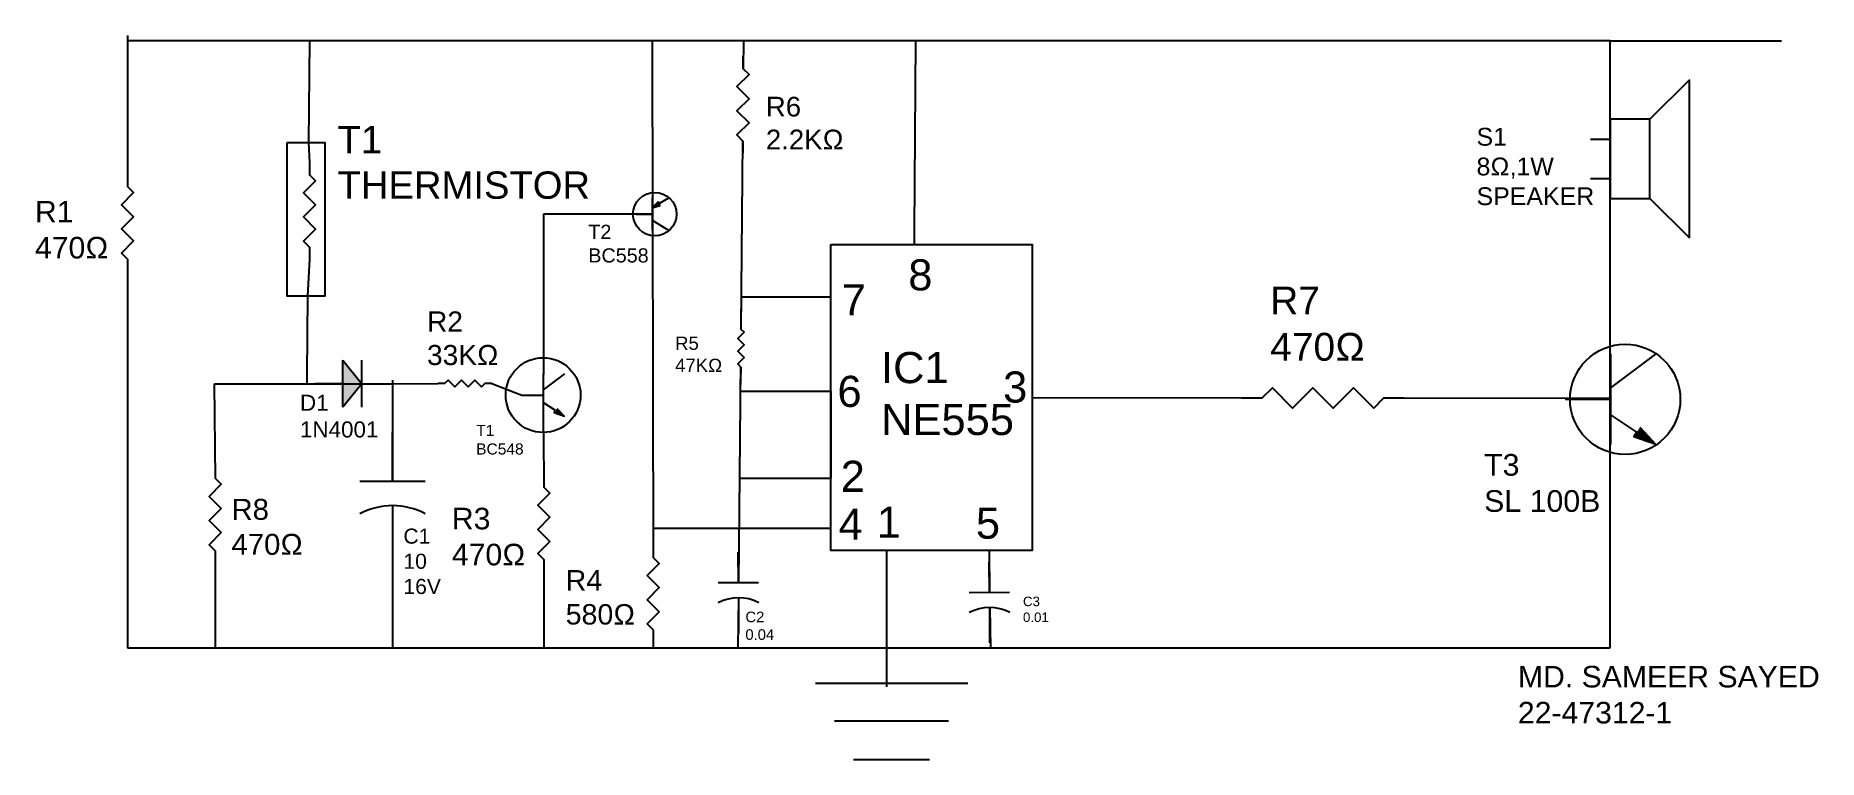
# Model space of a CAD drawing. Header units: inches. Extents: x 4.8 to 56.1, y -0.8 to 20.1.
import ezdxf

# ---------------------------------------------------------------- set-up
doc = ezdxf.new("R2010")
doc.units = ezdxf.units.IN
doc.header["$MEASUREMENT"] = 0
doc.styles.get("Standard").update_dxf_attribs({"font": 'arial.ttf'})

# ---------------------------------------------------------------- blocks, each defined once
blk = doc.blocks.new('Capacitor')
at = {"color": 7}
for p, q in [((0.15, -0.1), (0.15, 0.1)), ((0.15, 0), (0, 0)), ((0.225, 0), (0.4, 0))]:
    blk.add_line(p, q, dxfattribs=at)
blk.add_arc((0.4375, 0), 0.2125, 151.9275, 208.0725, dxfattribs=at)
blk = doc.blocks.new('Diode')
at = {"color": 7}
for p, q in [((0.15, 0.125), (0.25, 0)), ((0.15, -0.125), (0.15, 0.125)), ((0.25, -0.125), (0.25, 0.125)), ((0.15, 0), (0, 0)), ((0.25, 0), (0.15, -0.125)), ((0.25, 0), (0.4, 0))]:
    blk.add_line(p, q, dxfattribs=at)
blk.add_solid([(0.15, -0.125), (0.25, 0), (0.15, 0.125)], dxfattribs=at)
blk = doc.blocks.new('Resistor')
at = {"color": 7}
blk.add_lwpolyline([(0, 0), (0.05, 0), (0.075, 0.025), (0.125, -0.025), (0.175, 0.025), (0.225, -0.025), (0.275, 0.025), (0.325, -0.025), (0.35, 0), (0.4, 0)], dxfattribs=at)
blk = doc.blocks.new('Transistor - NPN')
at = {"color": 7}
for p, q in [((0.199999, 0.2), (0.199999, -0.2)), ((0.399999, 0.2), (0.199999, 0.05)), ((0, 0), (0.199999, 0)), ((0.316132, -0.145536), (0.201153, -0.069033)), ((0.302516, -0.166503), (0.316132, -0.145536)), ((0.329748, -0.124569), (0.399999, -0.2)), ((0.399999, -0.2), (0.302516, -0.166503))]:
    blk.add_line(p, q, dxfattribs=at)
blk.add_solid([(0.302516, -0.166503), (0.399999, -0.2), (0.329748, -0.124569)], dxfattribs=at)
blk = doc.blocks.new('Transistor - PNP')
at = {"color": 7}
for p, q in [((0, 0), (0.200001, 0)), ((0.200001, 0.2), (0.200001, -0.199999)), ((0.271557, 0.149194), (0.200001, 0.075)), ((0.200001, 0.075), (0.298053, 0.106791)), ((0.284805, 0.127992), (0.271557, 0.149194)), ((0.284805, 0.127992), (0.4024, 0.199023)), ((0.298053, 0.106791), (0.284805, 0.127992)), ((0.200001, -0.074999), (0.400001, -0.199999))]:
    blk.add_line(p, q, dxfattribs=at)
blk.add_solid([(0.200001, 0.075), (0.298053, 0.106791), (0.271557, 0.149194)], dxfattribs=at)
blk = doc.blocks.new('Speaker')
at = {"color": 7}
for p, q in [((0.25, 0.15), (0.15, 0.05)), ((0.25, -0.25), (0.25, 0.15)), ((0.05, 0.05), (0.05, -0.15)), ((0.15, 0.05), (0.05, 0.05)), ((0.15, -0.15), (0.15, 0.05)), ((0, 0), (0.05, 0)), ((0, -0.1), (0.05, -0.1)), ((0.05, -0.15), (0.15, -0.15)), ((0.15, -0.15), (0.25, -0.25))]:
    blk.add_line(p, q, dxfattribs=at)
blk = doc.blocks.new('Ground')
at = {"color": 7}
for p, q in [((-0.1, 0), (0.1, 0)), ((0.075, -0.05), (-0.075, -0.05)), ((-0.05, -0.1), (0.05, -0.1))]:
    blk.add_line(p, q, dxfattribs=at)

msp = doc.modelspace()

# ---------------------------------------------------------------- linework, layer by layer
for p, q in [((7.428, 20.066), (7.428, 15.724)), ((50.08, 19.913), (7.428, 19.913)), ((12.663, 19.913), (12.638, 16.992)), ((22.516, 19.913), (22.55, 5.052)), ((25.148, 19.913), (25.141, 19.111)), ((30.095, 19.913), (30.055, 14.459)), ((50.08, 2.457), (50.08, 19.913)), ((50.08, 19.913), (55.003, 19.913)), ((12.638, 16.992), (12.665, 16.413)), ((25.122, 17.044), (25.073, 11.68)), ((19.404, 10.313), (19.404, 14.937)), ((19.404, 14.937), (22.555, 14.937)), ((30.055, 14.459), (30.055, 14.06)), ((7.428, 13.638), (7.428, 2.457)), ((12.665, 13.633), (12.602, 12.573)), ((12.602, 12.573), (12.583, 10.313)), ((25.081, 12.545), (25.073, 11.68)), ((27.661, 12.545), (25.081, 12.545)), ((12.583, 10.313), (12.583, 10.052)), ((25.063, 10.54), (25.006, 4.33)), ((25.063, 10.54), (25.056, 9.835)), ((9.929, 10.052), (15.056, 10.052)), ((9.96, 7.326), (9.929, 10.052)), ((15.056, 10.154), (15.056, 7.248)), ((15.056, 10.052), (16.358, 10.055)), ((17.905, 10.055), (18.77, 9.723)), ((25.056, 9.835), (27.661, 9.835)), ((27.661, 9.835), (27.661, 7.324)), ((33.446, 9.655), (40.071, 9.647)), ((43.57, 9.643), (50.08, 9.635)), ((19.384, 9.109), (19.402, 7.424)), ((27.661, 7.324), (25.033, 7.322)), ((27.661, 5.889), (22.548, 5.889)), ((29.257, 5.251), (29.257, 2.457)), ((32.209, 5.251), (32.226, 4.049)), ((9.954, 4.899), (9.954, 2.457)), ((15.054, 4.897), (15.054, 2.457)), ((19.402, 4.643), (19.402, 2.457)), ((25.002, 3.894), (24.989, 2.457)), ((32.232, 3.613), (32.249, 2.457)), ((22.548, 2.62), (22.548, 2.457)), ((7.428, 2.457), (50.08, 2.457)), ((29.257, 2.457), (29.257, 1.328))]:
    msp.add_line(p, q)
for points in [[(12.026, 16.992), (13.108, 16.992), (13.108, 12.573), (12.026, 12.573)], [(27.661, 14.06), (33.446, 14.06), (33.446, 5.251), (27.661, 5.251)]]:
    msp.add_lwpolyline(points, close=True)
for centre, radius in [((22.594, 14.931), 0.626), ((19.384, 9.723), 1.076), ((50.508, 9.602), 1.586)]:
    msp.add_circle(centre, radius)

# ---------------------------------------------------------------- block references
for name, p, xscale, yscale, zscale, rotation in [('Resistor', (25.132, 19.467), 6.951581736803117, 6.951581736803117, 6.951581736803117, 270), ('Resistor', (12.665, 16.413), 6.951581736803117, 6.951581736803117, 6.951581736803117, 270), ('Resistor', (7.428, 16.071), 6.951581736803117, 6.951581736803117, 6.951581736803117, 270), ('Resistor', (25.073, 11.807), 3.649050903008495, 3.649050903008495, 3.649050903008495, 270), ('Resistor', (17.905, 10.055), 3.866616363735042, 3.866616363735042, 3.866616363735042, 180), ('Capacitor', (15.054, 8.659), 9.405259065279086, 9.405259065279086, 9.405259065279086, 270), ('Resistor', (9.954, 7.679), 6.951581736803117, 6.951581736803117, 6.951581736803117, 270), ('Resistor', (19.402, 7.424), 6.951581736803117, 6.951581736803117, 6.951581736803117, 270), ('Resistor', (22.548, 5.401), 6.951581736803117, 6.951581736803117, 6.951581736803117, 270), ('Capacitor', (24.998, 5.202), 5.812436618692665, 5.812436618692665, 5.812436618692665, 270.2075115320921), ('Capacitor', (32.218, 4.921), 5.812436618692663, 5.812436618692663, 5.812436618692663, 270.2075115320921)]:
    msp.add_blockref(name, p, dxfattribs=dict(xscale=xscale, yscale=yscale, zscale=zscale, rotation=rotation))
for name, p, xscale, yscale, zscale in [('Speaker', (49.51, 17.09), 11.37630736900098, 11.37630736900098, 11.37630736900098), ('Transistor - PNP', (22.059, 14.934), 2.325995957877518, 2.325995957877518, 2.325995957877518), ('Transistor - NPN', (48.783, 9.609), 6.520485185588161, 6.520485185588161, 6.520485185588161), ('Diode', (12.817, 10.05), 5.399340360792216, 5.399340360792216, 5.399340360792216), ('Transistor - NPN', (18.77, 9.723), 3.071343825953345, 3.071343825953345, 3.071343825953345), ('Resistor', (39.483, 9.643), 11.67761278529473, 11.67761278529473, 11.67761278529473), ('Ground', (29.407, 1.433), 21.8871790779947, 21.8871790779947, 21.8871790779947)]:
    msp.add_blockref(name, p, dxfattribs=dict(xscale=xscale, yscale=yscale, zscale=zscale))

# ---------------------------------------------------------------- texts
at = {"attachment_point": 1}
for s, width, gutter_width, insert, char_height in [('R6\\P2.2KΩ', 8.66164, 2.835, (25.791, 18.307), 0.5671), ('T1\\PTHERMISTOR', 12.01501, 3.933, (13.47, 17.47), 0.7866), ('S1\\P8Ω,1W\\PSPEAKER', 7.83755, 2.566, (46.232, 17.413), 0.5131), ('R1\\P470Ω', 9.49332, 3.108, (4.767, 15.312), 0.6215), ('T2\\PBC558', 6.21211, 2.034, (20.683, 14.624), 0.4067), ('8', 13.67804, 4.477, (29.887, 13.631), 0.895), ('7', 13.67804, 4.477, (27.974, 12.91), 0.895), ('R7\\P470Ω', 12.22757, 4.003, (40.299, 12.848), 0.8005), ('R2\\P33KΩ', 8.83812, 2.893, (16.044, 12.131), 0.5786), ('R5\\P47KΩ', 5.82013, 1.905, (23.181, 11.406), 0.381), ('IC1\\PNE555', 13.67804, 4.477, (29.103, 10.963), 0.8955), ('6', 13.67804, 4.477, (27.849, 10.279), 0.895), ('3', 13.67804, 4.477, (32.614, 10.404), 0.895), ('D1\\P1N4001', 7.04166, 2.305, (12.39, 9.735), 0.461), ('T1\\PBC548', 4.88311, 1.598, (17.458, 8.867), 0.3197), ('2', 13.67804, 4.477, (27.943, 7.835), 0.895), ('T3\\PSL 100B', 9.53207, 3.12, (46.45, 8.029), 0.6241), ('R8\\P470Ω', 9.21881, 3.018, (10.42, 6.738), 0.6035), ('R3\\P470Ω', 9.49028, 3.107, (16.759, 6.482), 0.6213), ('4', 13.67804, 4.477, (27.88, 6.457), 0.895), ('1', 13.67804, 4.477, (28.978, 6.515), 0.895), ('5', 13.67804, 4.477, (31.831, 6.488), 0.895), ('C1\\P10\\P16V', 6.63476, 2.172, (15.365, 5.884), 0.4344), ('R4\\P580Ω', 8.96893, 2.936, (20.033, 4.689), 0.5872), ('C3\\P0.01', 4.17799, 1.368, (33.186, 3.925), 0.2735), ('C2\\P0.04', 4.64786, 1.521, (25.202, 3.494), 0.3043), ('MD. SAMEER SAYED\\P22-47312-1', 9.49332, 3.108, (47.422, 1.934), 0.62152)]:
    msp.add_mtext_dynamic_manual_height_columns(s, width=width, gutter_width=gutter_width, heights=[0], dxfattribs=dict(at, insert=insert, char_height=char_height))

doc.saveas('drawing.dxf')
